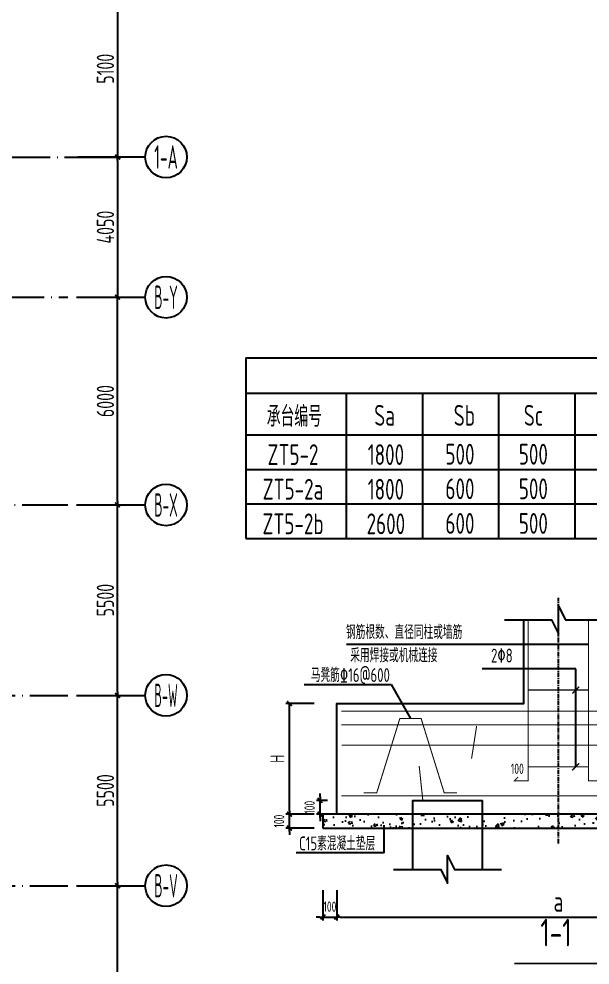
# Model space of a CAD drawing. Extents: x -57409 to 252654, y -8259 to 229119.
# Drawn here: x 218525 to 235019, y 173571 to 200903 of the extents above; entities that cross this region are included whole.
import ezdxf
from ezdxf.enums import TextEntityAlignment as Align

# ---------------------------------------------------------------- set-up
doc = ezdxf.new("R2010")
doc.units = 0
doc.header["$LTSCALE"] = 100
doc.header["$PDMODE"] = 35
doc.header["$PDSIZE"] = 200
doc.linetypes.add('CENTER', pattern=[2, 1.25, -0.25, 0.25, -0.25])
doc.linetypes.add('DOTE', pattern=[2.42, 2, -0.2, 0.02, -0.2])
doc.layers.get('0').update_dxf_attribs({"linetype": 'CONTINUOUS'})
doc.layers.get('Defpoints').update_dxf_attribs({"linetype": 'CONTINUOUS'})
for name, color, linetype in [('B-TEXT', 3, 'CONTINUOUS'), ('ct承台', 2, 'CONTINUOUS'), ('DIM', 3, 'CONTINUOUS'), ('DMARK', 7, 'CONTINUOUS'), ('dote', 253, 'DOTE'), ('NOTES', 7, 'CONTINUOUS'), ('paxis', 253, 'CENTER'), ('TEXT', 2, 'CONTINUOUS'), ('THICK', 6, 'CONTINUOUS'), ('THIN', 7, 'CONTINUOUS'), ('Z-AXIS', 3, 'CONTINUOUS'), ('大样线', 40, 'CONTINUOUS')]:
    doc.layers.add(name, color=color, linetype=linetype)
doc.layers.add('rein', color=6, linetype='ByLayer', lineweight=18)
doc.styles.add('_TCH_AXIS', font='tssdeng.shx', dxfattribs={"width": 0.7, "bigfont": 'tssdchn.shx'})
doc.styles.add('COMPLEX', font='tssdeng.shx', dxfattribs={"width": 0.7, "bigfont": 'tssdchn.shx'})
doc.styles.get("Standard").update_dxf_attribs({"font": 'tssdeng.shx', "width": 0.7, "bigfont": 'tssdchn.shx'})
doc.styles.add('TSSD_Dimension', font='tssdeng.shx', dxfattribs={"width": 0.7})
doc.dimstyles.new('TSSD_100_100$0', dxfattribs={"dimtxt": 300, "dimasz": 100, "dimexe": 100, "dimexo": 250, "dimgap": 100, "dimtad": 1, "dimdec": 0, "dimzin": 0, "dimdsep": 46, "dimtxsty": 'TSSD_Dimension', "dimblk": '_tsdbk', "dimblk1": '_tsdbk', "dimblk2": '_tsdbk', "dimsah": 1, "dimcen": 0, "dimdle": 100, "dimclrt": 7, "dimadec": 0, "dimazin": 0, "dimtfac": 1, "dimtdec": 0, "dimtix": 1, "dimtmove": 2, "dimatfit": 3, "dimldrblk": '_tsdbk', "dimfxl": 1, "dimtolj": 1, "dimtzin": 0, "dimarcsym": 0})
doc.dimstyles.new('TSSD_50_100', dxfattribs={"dimtxt": 300, "dimasz": 100, "dimexe": 100, "dimexo": 250, "dimgap": 150, "dimtad": 1, "dimdec": 0, "dimlfac": 0.5, "dimzin": 0, "dimdsep": 46, "dimtxsty": 'TSSD_Dimension', "dimblk": '_tsdbk', "dimcen": 0, "dimdle": 100, "dimclrt": 7, "dimadec": 0, "dimazin": 0, "dimtfac": 1, "dimtdec": 0, "dimtix": 1, "dimtmove": 2, "dimatfit": 3, "dimldrblk": '_tsdbk', "dimfxl": 1, "dimtolj": 1, "dimtzin": 0, "dimarcsym": 0})

# ---------------------------------------------------------------- blocks, each defined once
blk = doc.blocks.new('_AXISO')
blk.add_circle((0, 0), 0.5)
at = {"layer": 'B-TEXT', "style": 'COMPLEX', "width": 1.450893}
blk.add_attdef('A', text='', height=0.56, dxfattribs=at).set_placement((0.249375, -0.28), (0.749375, -0.28), align=Align.FIT)
blk = doc.blocks.new('_tsdbk')
blk.add_line((-1, 0), (0, 0))
at = {"const_width": 0.5}
blk.add_lwpolyline([(-0.7, -0.7), (0.7, 0.7)], dxfattribs=at)
blk = doc.blocks.new('*D343')
at = {"layer": 'Defpoints', "color": 0}
for p in [(219938, 175863), (221372, 175863), (219938, 169863)]:
    blk.add_point(p, dxfattribs=at)
at = {"layer": 'Z-AXIS', "color": 0, "lineweight": -2}
for p, q in [((220188, 175863), (221472, 175863)), ((221372, 169963), (221372, 175763)), ((220188, 169863), (221472, 169863))]:
    blk.add_line(p, q, dxfattribs=at)
at = {"layer": 'Z-AXIS', "color": 0, "lineweight": -2, "xscale": 100, "yscale": 100, "zscale": 100}
for p, rotation in [((221372, 175863), 90), ((221372, 169863), 270)]:
    blk.add_blockref('_tsdbk', p, dxfattribs=dict(at, rotation=rotation))
at = {"layer": 'Z-AXIS', "color": 7, "insert": (221022, 172863), "char_height": 500, "attachment_point": 5, "rotation": 90, "style": 'TSSD_Dimension'}
blk.add_mtext('\\A1;6000', dxfattribs=at)
blk = doc.blocks.new('*D350')
at = {"layer": 'Defpoints', "color": 0}
for p in [(219938, 181363), (221372, 181363), (219938, 175863)]:
    blk.add_point(p, dxfattribs=at)
at = {"layer": 'Z-AXIS', "color": 0, "lineweight": -2}
for p, q in [((220188, 181363), (221472, 181363)), ((221372, 175963), (221372, 181263)), ((220188, 175863), (221472, 175863))]:
    blk.add_line(p, q, dxfattribs=at)
at = {"layer": 'Z-AXIS', "color": 0, "lineweight": -2, "xscale": 100, "yscale": 100, "zscale": 100}
for p, rotation in [((221372, 181363), 90), ((221372, 175863), 270)]:
    blk.add_blockref('_tsdbk', p, dxfattribs=dict(at, rotation=rotation))
at = {"layer": 'Z-AXIS', "color": 7, "insert": (221022, 178613), "char_height": 500, "attachment_point": 5, "rotation": 90, "style": 'TSSD_Dimension'}
blk.add_mtext('\\A1;5500', dxfattribs=at)
blk = doc.blocks.new('*D352')
at = {"layer": 'Defpoints', "color": 0}
for p in [(219938, 186863), (221372, 186863), (219938, 181363)]:
    blk.add_point(p, dxfattribs=at)
at = {"layer": 'Z-AXIS', "color": 0, "lineweight": -2}
for p, q in [((220188, 186863), (221472, 186863)), ((221372, 181463), (221372, 186763)), ((220188, 181363), (221472, 181363))]:
    blk.add_line(p, q, dxfattribs=at)
at = {"layer": 'Z-AXIS', "color": 0, "lineweight": -2, "xscale": 100, "yscale": 100, "zscale": 100}
for p, rotation in [((221372, 186863), 90), ((221372, 181363), 270)]:
    blk.add_blockref('_tsdbk', p, dxfattribs=dict(at, rotation=rotation))
at = {"layer": 'Z-AXIS', "color": 7, "insert": (221022, 184113), "char_height": 500, "attachment_point": 5, "rotation": 90, "style": 'TSSD_Dimension'}
blk.add_mtext('\\A1;5500', dxfattribs=at)
blk = doc.blocks.new('*D353')
at = {"layer": 'Defpoints', "color": 0}
for p in [(219938, 192863), (221372, 192863), (219938, 186863)]:
    blk.add_point(p, dxfattribs=at)
at = {"layer": 'Z-AXIS', "color": 0, "lineweight": -2}
for p, q in [((220188, 192863), (221472, 192863)), ((221372, 186963), (221372, 192763)), ((220188, 186863), (221472, 186863))]:
    blk.add_line(p, q, dxfattribs=at)
at = {"layer": 'Z-AXIS', "color": 0, "lineweight": -2, "xscale": 100, "yscale": 100, "zscale": 100}
for p, rotation in [((221372, 192863), 90), ((221372, 186863), 270)]:
    blk.add_blockref('_tsdbk', p, dxfattribs=dict(at, rotation=rotation))
at = {"layer": 'Z-AXIS', "color": 7, "insert": (221022, 189863), "char_height": 500, "attachment_point": 5, "rotation": 90, "style": 'TSSD_Dimension'}
blk.add_mtext('\\A1;6000', dxfattribs=at)
blk = doc.blocks.new('*D386')
at = {"layer": 'Defpoints', "color": 0}
for p in [(219938, 202013), (219938, 196913), (221372, 196913)]:
    blk.add_point(p, dxfattribs=at)
at = {"layer": 'Z-AXIS', "color": 0, "lineweight": -2}
for p, q in [((220188, 202013), (221472, 202013)), ((221372, 201913), (221372, 197013)), ((220188, 196913), (221472, 196913))]:
    blk.add_line(p, q, dxfattribs=at)
at = {"layer": 'Z-AXIS', "color": 0, "lineweight": -2, "xscale": 100, "yscale": 100, "zscale": 100}
for p, rotation in [((221372, 202013), 90), ((221372, 196913), 270)]:
    blk.add_blockref('_tsdbk', p, dxfattribs=dict(at, rotation=rotation))
at = {"layer": 'Z-AXIS', "color": 7, "insert": (221022, 199463), "char_height": 500, "attachment_point": 5, "rotation": 90, "style": 'TSSD_Dimension'}
blk.add_mtext('\\A1;5100', dxfattribs=at)
blk = doc.blocks.new('*D389')
at = {"layer": 'Defpoints', "color": 0}
for p in [(219938, 196913), (219938, 192863), (221372, 192863)]:
    blk.add_point(p, dxfattribs=at)
at = {"layer": 'Z-AXIS', "color": 0, "lineweight": -2}
for p, q in [((220188, 196913), (221472, 196913)), ((221372, 196813), (221372, 192963)), ((220188, 192863), (221472, 192863))]:
    blk.add_line(p, q, dxfattribs=at)
at = {"layer": 'Z-AXIS', "color": 0, "lineweight": -2, "xscale": 100, "yscale": 100, "zscale": 100}
for p, rotation in [((221372, 196913), 90), ((221372, 192863), 270)]:
    blk.add_blockref('_tsdbk', p, dxfattribs=dict(at, rotation=rotation))
at = {"layer": 'Z-AXIS', "color": 7, "insert": (221022, 194888), "char_height": 500, "attachment_point": 5, "rotation": 90, "style": 'TSSD_Dimension'}
blk.add_mtext('\\A1;4050', dxfattribs=at)
blk = doc.blocks.new('*D3010')
at = {"layer": 'Defpoints', "color": 0}
for p in [(227705, 175986), (240505, 175986), (240505, 174959)]:
    blk.add_point(p, dxfattribs=at)
at = {"layer": 'DIM', "color": 0, "lineweight": -2}
for p, q in [((227705, 175736), (227705, 174859)), ((240505, 175736), (240505, 174859)), ((227805, 174959), (240405, 174959))]:
    blk.add_line(p, q, dxfattribs=at)
at = {"layer": 'DIM', "color": 0, "lineweight": -2, "xscale": 100, "yscale": 100, "zscale": 100, "rotation": 180}
blk.add_blockref('_tsdbk', (227705, 174959), dxfattribs=at)
at = {"layer": 'DIM', "color": 0, "lineweight": -2, "xscale": 100, "yscale": 100, "zscale": 100}
blk.add_blockref('_tsdbk', (240505, 174959), dxfattribs=at)
at = {"layer": 'DIM', "color": 7, "insert": (234105, 175409), "char_height": 600, "attachment_point": 5, "style": 'TSSD_Dimension'}
blk.add_mtext('\\A1;a', dxfattribs=at)
blk = doc.blocks.new('*D3011')
at = {"layer": 'Defpoints', "color": 0}
for p in [(226337, 181129), (227305, 181129), (227305, 177929)]:
    blk.add_point(p, dxfattribs=at)
at = {"layer": 'DIM', "color": 0, "lineweight": -2}
for p, q in [((227055, 181129), (226237, 181129)), ((226337, 178029), (226337, 181029)), ((227055, 177929), (226237, 177929))]:
    blk.add_line(p, q, dxfattribs=at)
at = {"layer": 'DIM', "color": 0, "lineweight": -2, "xscale": 100, "yscale": 100, "zscale": 100}
for p, rotation in [((226337, 181129), 90), ((226337, 177929), 270)]:
    blk.add_blockref('_tsdbk', p, dxfattribs=dict(at, rotation=rotation))
at = {"layer": 'DIM', "color": 7, "insert": (225987, 179529), "char_height": 400, "attachment_point": 5, "rotation": 90, "style": 'TSSD_Dimension'}
blk.add_mtext('\\A1;H', dxfattribs=at)
blk = doc.blocks.new('*D3012')
at = {"layer": 'Defpoints', "color": 0}
for p in [(227220, 178329), (227688, 178329), (227688, 177929)]:
    blk.add_point(p, dxfattribs=at)
at = {"layer": 'DIM', "color": 0, "lineweight": -2}
for p, q in [((227220, 178429), (227220, 178529)), ((227438, 178329), (227120, 178329)), ((227220, 177929), (227220, 178329)), ((227438, 177929), (227120, 177929)), ((227220, 177829), (227220, 177729))]:
    blk.add_line(p, q, dxfattribs=at)
at = {"layer": 'DIM', "color": 0, "lineweight": -2, "xscale": 100, "yscale": 100, "zscale": 100}
for p, rotation in [((227220, 178329), 270), ((227220, 177929), 90)]:
    blk.add_blockref('_tsdbk', p, dxfattribs=dict(at, rotation=rotation))
at = {"layer": 'DIM', "color": 7, "insert": (226920, 178129), "char_height": 300, "attachment_point": 5, "rotation": 90, "style": 'TSSD_Dimension'}
blk.add_mtext('\\A1;100', dxfattribs=at)
blk = doc.blocks.new('*D3013')
at = {"layer": 'Defpoints', "color": 0}
for p in [(226337, 177929), (227305, 177929), (227305, 177529)]:
    blk.add_point(p, dxfattribs=at)
at = {"layer": 'DIM', "color": 0, "lineweight": -2}
for p, q in [((226337, 178029), (226337, 178129)), ((227055, 177929), (226237, 177929)), ((226337, 177529), (226337, 177929)), ((227055, 177529), (226237, 177529)), ((226337, 177429), (226337, 177329))]:
    blk.add_line(p, q, dxfattribs=at)
at = {"layer": 'DIM', "color": 0, "lineweight": -2, "xscale": 100, "yscale": 100, "zscale": 100}
for p, rotation in [((226337, 177929), 270), ((226337, 177529), 90)]:
    blk.add_blockref('_tsdbk', p, dxfattribs=dict(at, rotation=rotation))
at = {"layer": 'DIM', "color": 7, "insert": (226037, 177729), "char_height": 300, "attachment_point": 5, "rotation": 90, "style": 'TSSD_Dimension'}
blk.add_mtext('\\A1;100', dxfattribs=at)
blk = doc.blocks.new('*D3014')
at = {"layer": 'Defpoints', "color": 0}
for p in [(227305, 175986), (227705, 175986), (227705, 174959)]:
    blk.add_point(p, dxfattribs=at)
at = {"layer": 'DIM', "color": 0, "lineweight": -2}
for p, q in [((227305, 175736), (227305, 174859)), ((227705, 175736), (227705, 174859)), ((227205, 174959), (227105, 174959)), ((227305, 174959), (227705, 174959)), ((227805, 174959), (227905, 174959))]:
    blk.add_line(p, q, dxfattribs=at)
at = {"layer": 'DIM', "color": 0, "lineweight": -2, "xscale": 100, "yscale": 100, "zscale": 100}
blk.add_blockref('_tsdbk', (227305, 174959), dxfattribs=at)
at = {"layer": 'DIM', "color": 0, "lineweight": -2, "xscale": 100, "yscale": 100, "zscale": 100, "rotation": 180}
blk.add_blockref('_tsdbk', (227705, 174959), dxfattribs=at)
at = {"layer": 'DIM', "color": 7, "insert": (227505, 175259), "char_height": 300, "attachment_point": 5, "style": 'TSSD_Dimension'}
blk.add_mtext('\\A1;100', dxfattribs=at)

msp = doc.modelspace()

# ---------------------------------------------------------------- hatches: boundary and pattern name
at = {"layer": 'ct承台'}
h = msp.add_hatch(dxfattribs=at)
h.set_pattern_fill('AR-CONC', color=256, scale=4, style=0)
h.set_pattern_definition([(50, (-697089, -5352027.8), (728.738676, -63.75634), [76.2, -838.2]), (355, (-697089, -5352027.8), (-140.9713, 764.22657), [60.96, -670.56]), (100.451, (-697028.3, -5352033.14), (587.77001, 700.46675), [64.76, -712.36]), (46.1842, (-697089, -5351824.6), (1084.31616, -168.16931), [114.3, -1257.3]), (96.6356, (-696998.6, -5351838.6), (949.61694, 989.70222), [97.14, -1068.54]), (351.184, (-697089, -5351824.6), (949.61842, 989.70047), [91.44, -1005.84]), (21, (-696987.4, -5351875.4), (606.45952, -409.062074), [76.2, -838.2]), (326, (-696987.4, -5351875.4), (247.20811, 736.75186), [60.96, -670.56]), (71.4514, (-696936.9, -5351909.5), (853.66596, 327.69143), [64.76, -712.36]), (37.5, (-697089, -5352027.83), (12.354413, 338.220155), [0, -662.432, 0, -680.72, 0, -673.1]), (7.5, (-697089, -5352027.83), (267.27865, 400.7223), [0, -388.112, 0, -647.192, 0, -256.54]), (327.5, (-697315.58, -5352027.83), (542.362381, -22.914976), [0, -254, 0, -792.48, 0, -1051.56]), (317.5, (-697417.2, -5352027.83), (592.516726, 101.705964), [0, -330.2, 0, -526.288, 0, -746.76])])
h.paths.add_polyline_path([(227305.1, 177528.6), (240905.1, 177528.6), (240905.1, 177928.6), (227305.1, 177928.6)])

# ---------------------------------------------------------------- linework, layer by layer
for p, q in [((225082.1, 191109), (225082.1, 188891.4)), ((225082.1, 191109), (251720.3, 191109)), ((225082.1, 190091.4), (251720.3, 190091.4)), ((227976.1, 190091.4), (227976.1, 188891.4)), ((230176.1, 190091.4), (230176.1, 188891.4)), ((232376.1, 190091.4), (232376.1, 188891.4)), ((234576.1, 190091.4), (234576.1, 188891.4)), ((225082.1, 188891.4), (225082.1, 185891.4)), ((225082.1, 188891.4), (251720.3, 188891.4)), ((225082.1, 188891.4), (251720.3, 188891.4)), ((227976.1, 188891.4), (227976.1, 185891.4)), ((230176.1, 188891.4), (230176.1, 185891.4)), ((232376.1, 188891.4), (232376.1, 185891.4)), ((234576.1, 188891.4), (234576.1, 185891.4)), ((225082.1, 187891.4), (251720.3, 187891.4)), ((225082.1, 186891.4), (251720.3, 186891.4)), ((225082.1, 185891.4), (251720.3, 185891.4)), ((229071.2, 176813.4, -761.2), (229071.2, 177609.2, -761.2)), ((229071.2, 176813.4, -761.2), (226534.7, 176813.4, -761.2))]:
    msp.add_line(p, q)
at = {"layer": 'dote', "ltscale": 10}
for p, q in [((154504.3, 196912.7), (220188.2, 196912.7)), ((50277.6, 192862.7), (219938.2, 192862.7)), ((44377.6, 186862.7), (219938.2, 186862.7)), ((44598.4, 181362.7), (219938.2, 181362.7)), ((44598.4, 175862.7), (219938.2, 175862.7))]:
    msp.add_line(p, q, dxfattribs=at)
at = {"layer": 'paxis'}
msp.add_line((234105.1, 177085.6), (234105.1, 184181), dxfattribs=at)
at = {"layer": 'rein', "const_width": 30}
for points in [[(232941.2, 179001.7), (232835.1, 178895.6), (233235.1, 178895.6), (233235.1, 183543.3)], [(235269, 179001.7), (235375.1, 178895.6), (234975.1, 178895.6), (234975.1, 183543.3)], [(233235.1, 181517), (234975.1, 181517)], [(231596, 179532.5), (231742.4, 180475.9)], [(230188.8, 178328.6), (230084.1, 179318.6)], [(233235.1, 179296.3), (234975.1, 179296.3)]]:
    msp.add_lwpolyline(points, dxfattribs=at)
for points, elevation in [([(227835.1, 180908), (240375.1, 180908)], -761.2), ([(228484, 178548.6), (228858.7, 178548.6), (229524.7, 180692), (230139.9, 180692), (230805.9, 178548.6), (231180.6, 178548.6)], -1522.3), ([(227835.1, 180509.2), (240375.1, 180509.2)], -761.2), ([(227847.5, 179923.6), (240387.5, 179923.6)], -761.2), ([(227835.1, 178458.6), (240375.1, 178458.6)], -761.2)]:
    msp.add_lwpolyline(points, dxfattribs=dict(at, elevation=elevation))
at = {"layer": 'THICK', "const_width": 50}
msp.add_lwpolyline([(232833.8, 173618.8), (235233.8, 173618.8)], dxfattribs=at)
at = {"layer": 'THIN'}
for p, q in [((234605.1, 182128.6), (231902.2, 182128.6)), ((234605.1, 179296.3), (234605.1, 182128.6)), ((226760.7, 181679, -761.2), (229271.3, 181679, -761.2))]:
    msp.add_line(p, q, dxfattribs=at)
for points in [[(232545.1, 183543.3), (233905.1, 183543.3), (234105.1, 183143.3), (234105.1, 183943.3), (234305.1, 183543.3), (235665.1, 183543.3)], [(227705.1, 177928.6), (227705.1, 181128.6), (232905.1, 181128.6), (233105.1, 181128.6), (233105.1, 183543.3)], [(227987.4, 182840.7), (234975.1, 182840.7)], [(229905.1, 176335), (229905.1, 178328.6), (231905.1, 178328.6), (231905.1, 176335)], [(229345.1, 176335), (230705.1, 176335), (230905.1, 175935), (230905.1, 176735), (231105.1, 176335), (232465.1, 176335)]]:
    msp.add_lwpolyline(points, dxfattribs=at)
at = {"layer": 'THIN', "const_width": 40}
for points in [[(234505.1, 181417), (234705.1, 181617)], [(234505.1, 179196.3), (234705.1, 179396.3)]]:
    msp.add_lwpolyline(points, dxfattribs=at)
at = {"layer": 'THIN'}
msp.add_lwpolyline([(227305.1, 177528.6), (240905.1, 177528.6), (240905.1, 177928.6), (227305.1, 177928.6)], close=True, dxfattribs=at)
at = {"layer": 'Z-AXIS'}
for p, q in [((222173.7, 196912.7), (220229.8, 196912.7)), ((220188.2, 192862.7), (222173.7, 192862.7)), ((220188.2, 186862.7), (222173.7, 186862.7)), ((220188.2, 181362.7), (222173.7, 181362.7)), ((220188.2, 175862.7), (222173.7, 175862.7))]:
    msp.add_line(p, q, dxfattribs=at)
at = {"layer": '大样线'}
msp.add_line((229271.3, 181679, -761.2), (229832.3, 180692, -1522.3), dxfattribs=at)

# ---------------------------------------------------------------- block references
at = {"layer": 'Z-AXIS'}
ref = msp.add_blockref('_AXISO', (222773.7, 196912.7), dxfattribs=dict(at, xscale=1199.999999999998, yscale=1200, zscale=1200, rotation=359.9996457873846))
ref.add_attrib('A', '1-A', dxfattribs={"color": 7, "height": 678.82, "rotation": 359.99965, "style": '_TCH_AXIS', "width": 0.419355}).set_placement((222434.2, 196573.3), (223113.1, 196573.3), align=Align.FIT)
ref = msp.add_blockref('_AXISO', (222773.7, 192862.7), dxfattribs=dict(at, xscale=1199.999999999998, yscale=1200, zscale=1200, rotation=359.9996457873846))
ref.add_attrib('A', 'B-Y', dxfattribs={"color": 7, "height": 678.82, "rotation": 359.99965, "style": '_TCH_AXIS', "width": 0.412698}).set_placement((222434.2, 192523.3), (223113.1, 192523.3), align=Align.FIT)
ref = msp.add_blockref('_AXISO', (222773.7, 186862.7), dxfattribs=dict(at, xscale=1199.999999999998, yscale=1200, zscale=1200, rotation=359.9996457873846))
ref.add_attrib('A', 'B-X', dxfattribs={"color": 7, "height": 678.82, "rotation": 359.99965, "style": '_TCH_AXIS', "width": 0.42623}).set_placement((222434.2, 186523.3), (223113.1, 186523.3), align=Align.FIT)
ref = msp.add_blockref('_AXISO', (222773.7, 181362.7), dxfattribs=dict(at, xscale=1199.999999999998, yscale=1200, zscale=1200, rotation=359.9996457873846))
ref.add_attrib('A', 'B-W', dxfattribs={"color": 7, "height": 678.82, "rotation": 359.99965, "style": '_TCH_AXIS', "width": 0.38806}).set_placement((222434.2, 181023.3), (223113.1, 181023.3), align=Align.FIT)
ref = msp.add_blockref('_AXISO', (222773.7, 175862.7), dxfattribs=dict(at, xscale=1199.999999999998, yscale=1200, zscale=1200, rotation=359.9996457873846))
ref.add_attrib('A', 'B-V', dxfattribs={"color": 7, "height": 678.82, "rotation": 359.99965, "style": '_TCH_AXIS', "width": 0.412698}).set_placement((222434.2, 175523.3), (223113.1, 175523.3), align=Align.FIT)

# ---------------------------------------------------------------- texts
at = {"layer": 'DMARK', "width": 0.7}
msp.add_text('C15素混凝土垫层', height=400, dxfattribs=at).set_placement((226616.7, 176885, -761.2))
at = {"layer": 'NOTES', "width": 0.7}
for s, p in [('钢筋根数、直径同柱或墙筋', (227969.3, 182989)), ('采用焊接或机械连接', (228093.1, 182318.7)), ('马凳筋%%13116@600', (226953.7, 181749.1, -761.2))]:
    msp.add_text(s, height=400, dxfattribs=at).set_placement(p)
for s, height, p in [('2%%1308', 400, (232783.9, 182191.4)), ('100', 300, (233105.1, 179001.9))]:
    msp.add_text(s, height=height, dxfattribs=at).set_placement(p, align=Align.BOTTOM_RIGHT)
at = {"layer": 'TEXT', "width": 0.7}
for s, p in [('承台编号', (226479.1, 189452.4)), ('Sa', (229085.2, 189452.4)), ('Sb', (231387.8, 189452.4)), ('Sc', (233382.7, 189452.4)), ('ZT5-2', (226439.9, 188318.6)), ('1800', (229122.4, 188317.7)), ('500', (231261.4, 188328.9)), ('500', (233380.7, 188328.9)), ('ZT5-2a', (226439.9, 187318.6)), ('1800', (229122.4, 187317.7)), ('600', (231261.4, 187328.9)), ('500', (233380.7, 187328.9)), ('ZT5-2b', (226439.9, 186318.6)), ('2600', (229122.4, 186317.7)), ('600', (231261.4, 186328.9)), ('500', (233380.7, 186328.9))]:
    msp.add_text(s, height=600, dxfattribs=at).set_placement(p, align=Align.MIDDLE)
msp.add_text('1-1', height=800, dxfattribs=at).set_placement((234033.8, 173868.8), align=Align.BOTTOM_CENTER)

# ---------------------------------------------------------------- dimensions: what is measured, and where the dimension line sits
at = {"layer": 'DIM'}
dim = msp.add_linear_dim(base=(226337, 181128.6), p1=(227305.1, 177928.6), p2=(227305.1, 181128.6), angle=90, text='H', dimstyle='TSSD_50_100', override={"dimtxt": 400, "dimlfac": 0.25}, dxfattribs=at)
dim.commit()
dim.dimension.update_dxf_attribs({"geometry": '*D3011', "text_midpoint": (225987, 179528.6)})
for base, p1, p2, picture, middle in [((227220.3, 178328.6), (227687.6, 177928.6), (227687.6, 178328.6), '*D3012', (226920.3, 178128.6)), ((226337, 177928.6), (227305.1, 177528.6), (227305.1, 177928.6), '*D3013', (226037, 177728.6))]:
    dim = msp.add_linear_dim(base=base, p1=p1, p2=p2, angle=90, dimstyle='TSSD_50_100', override={"dimlfac": 0.25}, dxfattribs=at)
    dim.commit()
    dim.dimension.update_dxf_attribs({"geometry": picture, "text_midpoint": middle})
dim = msp.add_linear_dim(base=(227705.1, 174958.7), p1=(227305.1, 175986.4), p2=(227705.1, 175986.4), dimstyle='TSSD_50_100', override={"dimlfac": 0.25}, dxfattribs=at)
dim.commit()
dim.dimension.update_dxf_attribs({"geometry": '*D3014', "text_midpoint": (227505.1, 175258.7)})
dim = msp.add_linear_dim(base=(240505.1, 174958.7), p1=(227705.1, 175986.4), p2=(240505.1, 175986.4), text='a', dimstyle='TSSD_50_100', override={"dimtxt": 600, "dimgap": 150, "dimlfac": 0.25}, dxfattribs=at)
dim.commit()
dim.dimension.update_dxf_attribs({"geometry": '*D3010', "text_midpoint": (234105.1, 175408.7)})
at = {"layer": 'Z-AXIS'}
for base, p1, p2, picture, middle in [((221372.1, 196912.7), (219938.2, 202012.7), (219938.2, 196912.7), '*D386', (221022.1, 199462.7)), ((221372.1, 192862.7), (219938.2, 196912.7), (219938.2, 192862.7), '*D389', (221022.1, 194887.7)), ((221372.1, 192862.7), (219938.2, 186862.7), (219938.2, 192862.7), '*D353', (221022.1, 189862.7)), ((221372.1, 186862.7), (219938.2, 181362.7), (219938.2, 186862.7), '*D352', (221022.1, 184112.7)), ((221372.1, 181362.7), (219938.2, 175862.7), (219938.2, 181362.7), '*D350', (221022.1, 178612.7)), ((221372.1, 175862.7), (219938.2, 169862.7), (219938.2, 175862.7), '*D343', (221022.1, 172862.7))]:
    dim = msp.add_linear_dim(base=base, p1=p1, p2=p2, angle=90, dimstyle='TSSD_100_100$0', override={"dimtxt": 500}, dxfattribs=at)
    dim.commit()
    dim.dimension.update_dxf_attribs({"geometry": picture, "text_midpoint": middle})

doc.saveas('drawing.dxf')
